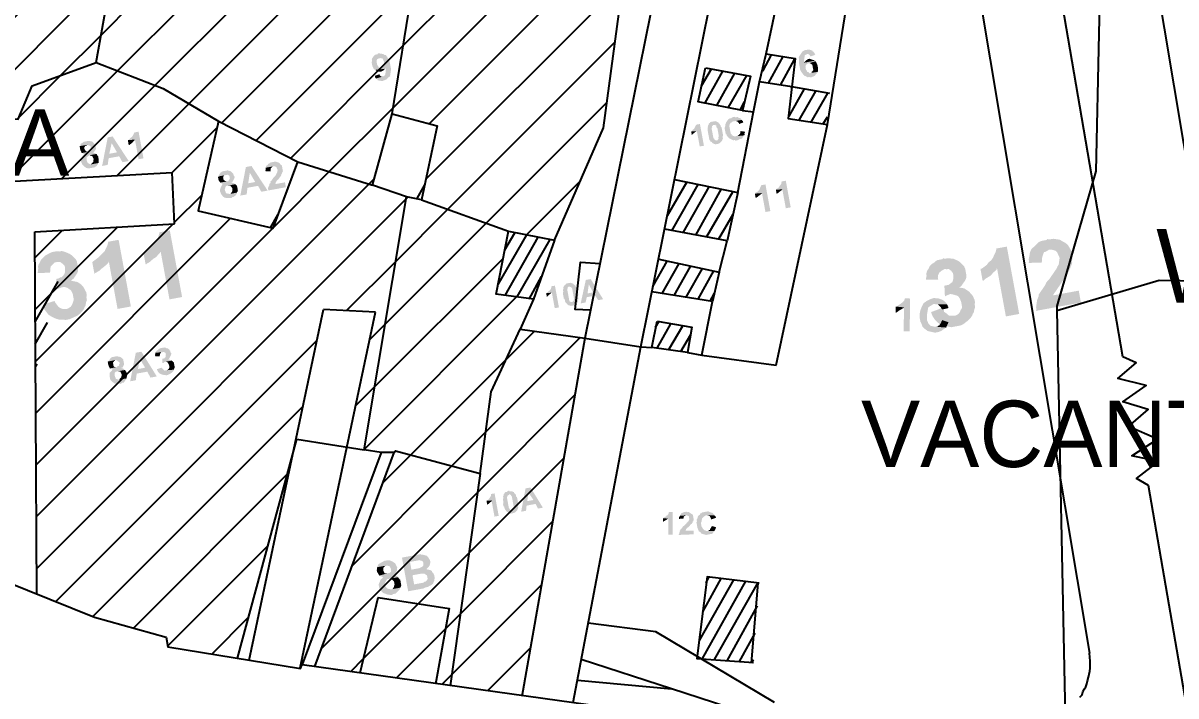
# Model space of a CAD drawing. Header units: metres. Extents: x 297 to 3998, y 336 to 1712.
# Drawn here: x 3277.2 to 3433.7, y 1150 to 1241.3 of the extents above; entities that cross this region are included whole.
import ezdxf

# ---------------------------------------------------------------- set-up
doc = ezdxf.new("R2010")
doc.units = ezdxf.units.M
doc.header["$MEASUREMENT"] = 0
doc.styles.get("Standard").update_dxf_attribs({"font": 'CENSCBK.TTF'})
pattern_1 = [(45, (-2513.5867, 677.9554), (-3.535534, 3.535534), [])]

msp = doc.modelspace()

# ---------------------------------------------------------------- hatches: boundary and pattern name
h = msp.add_hatch()
h.set_pattern_fill('ANSI31', color=2, scale=40, style=0)
h.set_pattern_definition(pattern_1)
h.paths.add_polyline_path([(3355.991, 1227.081), (3359.135, 1250.563), (3352.957, 1251.428), (3337.758, 1246.483), (3330.056, 1246.026), (3327.291, 1228.978), (3333.4, 1227.347), (3331.31, 1217.315), (3343.114, 1213.092), (3349.343, 1211.877)])
h.paths.add_polyline_path([(3347.793, 1244.864), (3348.236, 1247.8), (3354.75, 1246.638), (3354.324, 1243.607)], flags=16)
h = msp.add_hatch()
h.set_pattern_fill('ANSI31', color=2, scale=40, style=0)
h.set_pattern_definition(pattern_1)
h.paths.add_polyline_path([(3314.509, 1222.488), (3324.638, 1219.335), (3327.291, 1228.978), (3330.056, 1246.026), (3288.593, 1243.997), (3287.123, 1235.949), (3296.241, 1232.412), (3303.75, 1227.987)])
h = msp.add_hatch()
h.set_pattern_fill('ANSI31', color=2, scale=40, style=0)
h.set_pattern_definition(pattern_1)
h.paths.add_polyline_path([(3276.525, 1228.287), (3278.454, 1232.777), (3287.123, 1235.949), (3288.593, 1243.997), (3263.599, 1242.344), (3259.369, 1236.533), (3254.121, 1237.152), (3253.422, 1228.656)])
at = {"linetype": 'Continuous'}
for points in [[(3325.479, 1237.209), (3325.384, 1237.191), (3325.306, 1237.078), (3325.021, 1237.026), (3324.848, 1236.895), (3324.693, 1236.67), (3324.537, 1236.444), (3324.555, 1236.349), (3324.572, 1236.254), (3324.53, 1235.951), (3324.582, 1235.665), (3324.617, 1235.475), (3324.765, 1235.207), (3324.783, 1235.111), (3324.896, 1235.034), (3325.848, 1235.209), (3325.735, 1235.287), (3325.64, 1235.269), (3325.544, 1235.252), (3325.432, 1235.33), (3325.414, 1235.425), (3325.397, 1235.52), (3325.284, 1235.598), (3325.249, 1235.788), (3325.231, 1235.883), (3325.214, 1235.978), (3325.196, 1236.074), (3325.239, 1236.377), (3325.507, 1236.525), (3326.537, 1236.813), (3326.519, 1236.908), (3326.406, 1236.986), (3326.311, 1236.968), (3326.198, 1237.046), (3326.086, 1237.123), (3325.99, 1237.106), (3325.878, 1237.184), (3325.782, 1237.166), (3325.687, 1237.148), (3325.574, 1237.226)], [(3326.537, 1236.813), (3325.507, 1236.525), (3325.602, 1236.542), (3325.697, 1236.56), (3326, 1236.517), (3326.166, 1236.154), (3326.201, 1235.963), (3326.176, 1235.565), (3325.925, 1235.322), (3325.848, 1235.209), (3324.896, 1235.034), (3325.008, 1234.956), (3326.454, 1235.124), (3326.429, 1234.726), (3326.386, 1234.423), (3326.326, 1234.215), (3326.058, 1234.067), (3325.124, 1233.796), (3325.141, 1233.701), (3325.236, 1233.718), (3325.367, 1233.546), (3325.575, 1233.485), (3325.973, 1233.46), (3326.068, 1233.478), (3326.527, 1233.661), (3326.855, 1234.017), (3326.95, 1234.034), (3327.045, 1234.052), (3327.028, 1234.147), (3327.07, 1234.45), (3327.113, 1234.753), (3327.156, 1235.056), (3327.085, 1235.437), (3327.015, 1235.818), (3326.963, 1236.104), (3326.815, 1236.372), (3326.667, 1236.64), (3326.649, 1236.735)], [(3382.629, 1236.911), (3382.551, 1236.798), (3382.491, 1236.59), (3382.544, 1236.305), (3382.519, 1235.906), (3382.572, 1235.621), (3382.642, 1235.24), (3382.694, 1234.954), (3382.842, 1234.686), (3382.972, 1234.513), (3383.103, 1234.34), (3383.12, 1234.245), (3383.216, 1234.263), (3383.233, 1234.167), (3383.441, 1234.107), (3383.554, 1234.03), (3383.667, 1233.952), (3383.762, 1233.969), (3383.857, 1233.987), (3383.952, 1234.005), (3384.065, 1233.927), (3384.16, 1233.944), (3384.619, 1234.127), (3384.947, 1234.483), (3385.024, 1234.596), (3385.102, 1234.709), (3384.15, 1234.533), (3383.96, 1234.498), (3383.847, 1234.576), (3383.829, 1234.671), (3383.734, 1234.653), (3383.621, 1234.731), (3383.604, 1234.826), (3383.474, 1234.999), (3383.438, 1235.19), (3383.403, 1235.38), (3383.463, 1235.588), (3383.541, 1235.701), (3383.714, 1235.831), (3383.809, 1235.849), (3384.744, 1236.119), (3384.726, 1236.214), (3384.631, 1236.197), (3383.203, 1235.934), (3383.185, 1236.029), (3383.228, 1236.332), (3383.271, 1236.635), (3383.313, 1236.938), (3383.581, 1237.086)], [(3383.571, 1237.675), (3383.286, 1237.622), (3383.017, 1237.475), (3382.862, 1237.249), (3382.707, 1237.024), (3382.629, 1236.911), (3383.581, 1237.086), (3383.772, 1237.121), (3383.884, 1237.044), (3383.997, 1236.966), (3384.015, 1236.871), (3384.127, 1236.793), (3384.776, 1237.011), (3384.664, 1237.089), (3384.646, 1237.184), (3384.628, 1237.279), (3384.516, 1237.357), (3384.498, 1237.452), (3384.403, 1237.435), (3384.385, 1237.53), (3384.273, 1237.607), (3384.065, 1237.668), (3383.857, 1237.728), (3383.762, 1237.71), (3383.666, 1237.693)], [(3383.799, 1236.437), (3383.531, 1236.29), (3383.281, 1236.047), (3383.203, 1235.934), (3384.631, 1236.197), (3384.613, 1236.292), (3384.31, 1236.335), (3383.99, 1236.472), (3383.894, 1236.455)], [(3325.008, 1234.956), (3325.121, 1234.879), (3325.347, 1234.723), (3325.745, 1234.698), (3326.108, 1234.864), (3326.359, 1235.107), (3326.454, 1235.124)], [(3384.744, 1236.119), (3383.809, 1235.849), (3383.904, 1235.866), (3384, 1235.884), (3384.338, 1235.651), (3384.391, 1235.365), (3384.426, 1235.175), (3384.461, 1234.984), (3384.478, 1234.889), (3384.383, 1234.871), (3384.401, 1234.776), (3384.305, 1234.759), (3384.228, 1234.646), (3384.245, 1234.551), (3384.15, 1234.533), (3385.102, 1234.709), (3385.085, 1234.804), (3385.127, 1235.107), (3385.075, 1235.393), (3385.022, 1235.678), (3384.874, 1235.946), (3384.857, 1236.042)], [(3325.607, 1234.377), (3324.958, 1234.159), (3324.976, 1234.064), (3324.993, 1233.969), (3325.011, 1233.874), (3325.124, 1233.796), (3326.058, 1234.067), (3325.963, 1234.049), (3325.868, 1234.032), (3325.755, 1234.109), (3325.642, 1234.187), (3325.625, 1234.282)], [(3373.635, 1228.56), (3373.444, 1228.525), (3373.367, 1228.412), (3373.272, 1228.394), (3373.081, 1228.359), (3372.908, 1228.229), (3372.831, 1228.116), (3372.753, 1228.003), (3372.675, 1227.891), (3372.598, 1227.778), (3372.615, 1227.683), (3372.52, 1227.665), (3372.538, 1227.57), (3372.555, 1227.475), (3372.435, 1227.059), (3372.452, 1226.964), (3372.558, 1226.392), (3372.593, 1226.202), (3372.688, 1226.219), (3372.705, 1226.124), (3372.723, 1226.029), (3372.836, 1225.951), (3372.853, 1225.856), (3372.966, 1225.779), (3373.079, 1225.701), (3373.096, 1225.606), (3373.192, 1225.623), (3373.304, 1225.546), (3373.625, 1225.408), (3373.72, 1225.425), (3373.815, 1225.443), (3373.928, 1225.365), (3374.214, 1225.418), (3374.482, 1225.566), (3374.768, 1225.618), (3375, 1225.957), (3375.078, 1226.069), (3374.013, 1225.972), (3373.823, 1225.936), (3373.615, 1225.997), (3373.502, 1226.074), (3373.407, 1226.057), (3373.389, 1226.152), (3373.372, 1226.247), (3373.259, 1226.325), (3373.242, 1226.42), (3373.224, 1226.515), (3373.119, 1227.086), (3373.101, 1227.182), (3373.066, 1227.372), (3373.144, 1227.485), (3373.126, 1227.58), (3373.204, 1227.693), (3373.282, 1227.805), (3373.377, 1227.823), (3373.455, 1227.936), (3373.55, 1227.953), (3374.787, 1228.181), (3374.675, 1228.259), (3374.657, 1228.354), (3374.562, 1228.337), (3374.544, 1228.432), (3374.449, 1228.414), (3374.336, 1228.492), (3374.241, 1228.475), (3374.224, 1228.57), (3374.128, 1228.552), (3374.033, 1228.535), (3373.938, 1228.517), (3373.843, 1228.5), (3373.825, 1228.595), (3373.73, 1228.577)], [(3369.082, 1227.622), (3368.606, 1227.535), (3368.451, 1227.309), (3368.313, 1226.988), (3368.14, 1226.858), (3367.985, 1226.633), (3367.89, 1226.615), (3368.669, 1226.66), (3369.055, 1224.566), (3369.626, 1224.671)], [(3370.891, 1227.956), (3370.796, 1227.938), (3370.701, 1227.921), (3370.606, 1227.903), (3370.511, 1227.886), (3370.433, 1227.773), (3370.26, 1227.642), (3370.278, 1227.547), (3370.2, 1227.435), (3370.14, 1227.227), (3370.157, 1227.131), (3370.115, 1226.828), (3370.167, 1226.543), (3370.22, 1226.257), (3370.273, 1225.971), (3370.308, 1225.781), (3370.325, 1225.686), (3370.343, 1225.591), (3370.36, 1225.495), (3370.491, 1225.322), (3370.508, 1225.227), (3370.603, 1225.245), (3370.621, 1225.15), (3370.716, 1225.167), (3370.734, 1225.072), (3370.846, 1224.994), (3371.167, 1224.856), (3371.453, 1224.909), (3371.643, 1224.944), (3371.816, 1225.074), (3372.067, 1225.317), (3372.049, 1225.413), (3372.144, 1225.43), (3372.127, 1225.525), (3371.27, 1225.368), (3371.157, 1225.445), (3371.044, 1225.523), (3371.027, 1225.618), (3370.914, 1225.696), (3370.897, 1225.791), (3370.756, 1226.553), (3370.686, 1226.933), (3370.668, 1227.029), (3370.651, 1227.124), (3370.746, 1227.141), (3370.711, 1227.332), (3370.806, 1227.349), (3370.789, 1227.445), (3370.884, 1227.462), (3370.979, 1227.48), (3371.741, 1227.62), (3371.723, 1227.715), (3371.628, 1227.698), (3371.61, 1227.793), (3371.498, 1227.871), (3371.177, 1228.008), (3371.082, 1227.991), (3370.987, 1227.973)], [(3371.741, 1227.62), (3370.979, 1227.48), (3371.17, 1227.515), (3371.187, 1227.42), (3371.282, 1227.437), (3371.3, 1227.342), (3371.317, 1227.247), (3371.335, 1227.151), (3371.448, 1227.074), (3371.658, 1225.931), (3371.563, 1225.914), (3371.598, 1225.723), (3371.616, 1225.628), (3371.538, 1225.515), (3371.46, 1225.403), (3371.365, 1225.385), (3372.127, 1225.525), (3372.204, 1225.638), (3372.187, 1225.733), (3372.169, 1225.829), (3372.152, 1225.924), (3372.229, 1226.037), (3372.194, 1226.227), (3372.177, 1226.322), (3372.072, 1226.893), (3372.054, 1226.989), (3372.019, 1227.179), (3371.906, 1227.257), (3371.889, 1227.352), (3371.871, 1227.447)], [(3374.787, 1228.181), (3373.74, 1227.988), (3373.835, 1228.006), (3373.931, 1228.024), (3374.139, 1227.963), (3374.251, 1227.886), (3374.269, 1227.791), (3374.364, 1227.808), (3374.382, 1227.713), (3374.399, 1227.618), (3374.953, 1227.818), (3374.935, 1227.913), (3374.918, 1228.009), (3374.805, 1228.086)], [(3285.841, 1225.278), (3285.746, 1225.26), (3285.46, 1225.208), (3285.287, 1225.078), (3285.019, 1224.93), (3284.976, 1224.627), (3284.881, 1224.609), (3285.928, 1224.802), (3286.041, 1224.724), (3286.136, 1224.742), (3286.249, 1224.664), (3286.362, 1224.587), (3286.379, 1224.491), (3286.415, 1224.301), (3286.432, 1224.206), (3286.354, 1224.093), (3286.372, 1223.998), (3286.277, 1223.98), (3286.182, 1223.963), (3286.104, 1223.85), (3285.152, 1223.674), (3285.247, 1223.692), (3285.36, 1223.614), (3285.473, 1223.537), (3285.568, 1223.554), (3285.395, 1223.424), (3285.162, 1223.086), (3285.059, 1222.575), (3285.242, 1222.116), (3285.598, 1221.788), (3285.711, 1221.71), (3285.823, 1221.633), (3286.222, 1221.608), (3286.603, 1221.678), (3286.698, 1221.695), (3286.793, 1221.713), (3286.888, 1221.73), (3286.983, 1221.748), (3287.061, 1221.861), (3287.156, 1221.878), (3287.234, 1221.991), (3287.312, 1222.104), (3287.389, 1222.216), (3287.372, 1222.312), (3287.467, 1222.329), (3286.42, 1222.136), (3286.212, 1222.196), (3285.986, 1222.352), (3285.821, 1222.715), (3285.846, 1223.113), (3286.019, 1223.244), (3286.192, 1223.374), (3287.144, 1223.549), (3287.031, 1223.627), (3286.918, 1223.705), (3286.823, 1223.687), (3286.71, 1223.765), (3286.805, 1223.782), (3286.883, 1223.895), (3287.116, 1224.233), (3287.063, 1224.519), (3287.028, 1224.709), (3287.011, 1224.805), (3286.898, 1224.882), (3286.637, 1225.228), (3286.126, 1225.331), (3286.031, 1225.313), (3285.936, 1225.296)], [(3289.363, 1225.927), (3288.697, 1225.804), (3287.935, 1221.923), (3288.697, 1222.064), (3288.825, 1222.973), (3290.253, 1223.236), (3288.91, 1223.579), (3289.236, 1225.018)], [(3289.363, 1225.927), (3289.236, 1225.018), (3289.957, 1223.772), (3288.91, 1223.579), (3290.253, 1223.236), (3290.696, 1222.432), (3291.553, 1222.59)], [(3292.886, 1226.576), (3292.315, 1226.471), (3292.177, 1226.15), (3292.022, 1225.925), (3291.771, 1225.682), (3291.521, 1225.439), (3291.425, 1225.421), (3292.395, 1225.501), (3292.886, 1222.836), (3293.553, 1222.958)], [(3291.425, 1225.421), (3291.548, 1224.755), (3291.643, 1224.772), (3291.989, 1225.033), (3292.317, 1225.389), (3292.395, 1225.501)], [(3367.89, 1226.615), (3367.978, 1226.139), (3368.574, 1226.643), (3368.669, 1226.66)], [(3374.575, 1226.666), (3374.592, 1226.57), (3374.61, 1226.475), (3374.514, 1226.458), (3374.532, 1226.362), (3374.549, 1226.267), (3374.454, 1226.25), (3374.377, 1226.137), (3374.204, 1226.007), (3374.013, 1225.972), (3375.078, 1226.069), (3375.156, 1226.182), (3375.138, 1226.277), (3375.121, 1226.372), (3375.198, 1226.485), (3375.181, 1226.58)], [(3284.881, 1224.609), (3284.899, 1224.514), (3284.969, 1224.133), (3285.134, 1223.77), (3285.152, 1223.674), (3286.104, 1223.85), (3286.009, 1223.832), (3285.801, 1223.893), (3285.688, 1223.97), (3285.67, 1224.065), (3285.558, 1224.143), (3285.505, 1224.429), (3285.583, 1224.541), (3285.66, 1224.654), (3285.756, 1224.672), (3285.851, 1224.689), (3285.928, 1224.802)], [(3287.144, 1223.549), (3286.192, 1223.374), (3286.608, 1223.254), (3286.773, 1222.89), (3286.748, 1222.492), (3286.497, 1222.249), (3286.42, 1222.136), (3287.467, 1222.329), (3287.449, 1222.424), (3287.492, 1222.728), (3287.457, 1222.918), (3287.404, 1223.204), (3287.274, 1223.376), (3287.256, 1223.472)], [(3311.071, 1222.446), (3310.881, 1222.411), (3310.785, 1222.393), (3310.708, 1222.28), (3310.613, 1222.263), (3310.517, 1222.245), (3310.44, 1222.132), (3310.362, 1222.02), (3310.267, 1222.002), (3310.189, 1221.889), (3310.207, 1221.794), (3310.129, 1221.681), (3311.271, 1221.892), (3311.479, 1221.832), (3311.592, 1221.754), (3311.758, 1221.391), (3311.715, 1221.088), (3311.5, 1220.654), (3311.171, 1220.298), (3311.094, 1220.186), (3311.016, 1220.073), (3310.938, 1219.96), (3310.861, 1219.847), (3310.765, 1219.83), (3310.801, 1219.639), (3310.723, 1219.527), (3310.628, 1219.509), (3310.663, 1219.319), (3310.568, 1219.301), (3310.585, 1219.206), (3310.507, 1219.093), (3310.447, 1218.885), (3310.465, 1218.79), (3310.482, 1218.695), (3310.5, 1218.6), (3312.88, 1219.038), (3312.757, 1219.705), (3311.424, 1219.459), (3311.502, 1219.572), (3311.485, 1219.667), (3311.718, 1220.005), (3311.89, 1220.136), (3311.968, 1220.248), (3312.046, 1220.361), (3312.201, 1220.587), (3312.279, 1220.699), (3312.261, 1220.795), (3312.339, 1220.907), (3312.477, 1221.228), (3312.406, 1221.609), (3312.336, 1221.99), (3312.111, 1222.145), (3312.093, 1222.24), (3311.981, 1222.318), (3311.868, 1222.396), (3311.66, 1222.456), (3311.452, 1222.516), (3311.261, 1222.481), (3311.166, 1222.463)], [(3303.75, 1220.506), (3303.672, 1220.393), (3303.743, 1220.012), (3303.89, 1219.744), (3304.003, 1219.667), (3304.86, 1219.825), (3304.652, 1219.885), (3304.539, 1219.962), (3304.427, 1220.04), (3304.409, 1220.135), (3304.356, 1220.421), (3304.434, 1220.534), (3304.512, 1220.646), (3304.607, 1220.664), (3304.702, 1220.681)], [(3304.597, 1221.253), (3304.311, 1221.2), (3304.043, 1221.052), (3303.888, 1220.827), (3303.733, 1220.601), (3303.75, 1220.506), (3304.797, 1220.699), (3304.893, 1220.717), (3304.988, 1220.734), (3305.213, 1220.579), (3305.231, 1220.484), (3305.266, 1220.293), (3305.283, 1220.198), (3305.206, 1220.085), (3305.05, 1219.86), (3304.955, 1219.842), (3304.86, 1219.825), (3304.003, 1219.667), (3304.116, 1219.589), (3304.229, 1219.511), (3304.419, 1219.546), (3304.324, 1219.529), (3304.246, 1219.416), (3304.031, 1218.983), (3303.911, 1218.567), (3304.093, 1218.108), (3304.354, 1217.763), (3304.58, 1217.607), (3304.978, 1217.582), (3305.376, 1217.557), (3305.472, 1217.575), (3305.644, 1217.705), (3305.74, 1217.723), (3305.835, 1217.74), (3305.912, 1217.853), (3306.008, 1217.87), (3306.085, 1217.983), (3306.163, 1218.096), (3306.241, 1218.209), (3306.223, 1218.304), (3305.271, 1218.128), (3304.968, 1218.171), (3304.76, 1218.231), (3304.577, 1218.69), (3304.697, 1219.106), (3304.775, 1219.218), (3304.965, 1219.253), (3306.013, 1219.446), (3305.9, 1219.524), (3305.787, 1219.602), (3305.579, 1219.662), (3305.466, 1219.739), (3305.562, 1219.757), (3305.657, 1219.775), (3305.872, 1220.208), (3305.932, 1220.416), (3305.785, 1220.684), (3305.767, 1220.779), (3305.749, 1220.874), (3305.394, 1221.203), (3304.978, 1221.323), (3304.883, 1221.305), (3304.787, 1221.288)], [(3308.215, 1221.919), (3307.453, 1221.779), (3306.692, 1217.898), (3307.549, 1218.056), (3307.676, 1218.965), (3309.104, 1219.228), (3307.761, 1219.572), (3307.992, 1220.992)], [(3308.215, 1221.919), (3307.992, 1220.992), (3308.713, 1219.747), (3307.761, 1219.572), (3309.104, 1219.228), (3309.548, 1218.424), (3310.405, 1218.582)], [(3310.129, 1221.681), (3310.147, 1221.586), (3310.104, 1221.283), (3310.121, 1221.188), (3310.805, 1221.215), (3310.788, 1221.311), (3310.831, 1221.614), (3311.081, 1221.857), (3311.176, 1221.874)], [(3306.013, 1219.446), (3304.965, 1219.253), (3305.061, 1219.271), (3305.364, 1219.228), (3305.624, 1218.883), (3305.599, 1218.484), (3305.366, 1218.146), (3305.271, 1218.128), (3306.223, 1218.304), (3306.301, 1218.417), (3306.361, 1218.625), (3306.308, 1218.91), (3306.256, 1219.196), (3306.125, 1219.369)], [(3377.977, 1219.417), (3377.406, 1219.312), (3377.268, 1218.991), (3377.131, 1218.671), (3376.88, 1218.428), (3376.612, 1218.28), (3376.534, 1218.167), (3377.504, 1218.247), (3377.978, 1215.677), (3378.644, 1215.8)], [(3380.738, 1219.926), (3380.167, 1219.821), (3380.125, 1219.518), (3379.892, 1219.179), (3379.736, 1218.954), (3379.468, 1218.806), (3379.39, 1218.693), (3380.265, 1218.756), (3380.739, 1216.185), (3381.405, 1216.308)], [(3376.534, 1218.167), (3376.639, 1217.596), (3376.735, 1217.613), (3377.08, 1217.874), (3377.426, 1218.135), (3377.504, 1218.247)], [(3379.39, 1218.693), (3379.496, 1218.122), (3379.841, 1218.383), (3380.187, 1218.643), (3380.265, 1218.756)], [(3297.126, 1213.182), (3295.698, 1212.919), (3295.715, 1212.824), (3295.595, 1212.408), (3295.475, 1211.992), (3295.242, 1211.654), (3294.991, 1211.411), (3294.758, 1211.072), (3294.413, 1210.812), (3294.162, 1210.569), (3293.816, 1210.308), (3293.548, 1210.16), (3295.886, 1210.296), (3297.079, 1203.822), (3298.793, 1204.138)], [(3290.176, 1211.902), (3288.748, 1211.638), (3288.765, 1211.543), (3288.645, 1211.127), (3288.43, 1210.694), (3288.292, 1210.373), (3288.041, 1210.13), (3287.713, 1209.774), (3287.463, 1209.531), (3287.117, 1209.271), (3286.771, 1209.01), (3286.598, 1208.88), (3288.841, 1208.998), (3290.034, 1202.524), (3291.842, 1202.857)], [(3416.259, 1212.001), (3416.086, 1211.87), (3415.705, 1211.8), (3415.42, 1211.748), (3415.056, 1211.582), (3414.806, 1211.339), (3414.555, 1211.096), (3414.305, 1210.853), (3414.054, 1210.61), (3413.916, 1210.289), (3413.856, 1210.081), (3416.427, 1210.555), (3416.92, 1210.548), (3417.336, 1210.427), (3417.579, 1210.177), (3417.745, 1209.813), (3417.91, 1209.45), (3417.867, 1209.147), (3417.825, 1208.844), (3417.782, 1208.541), (3417.627, 1208.315), (3417.489, 1207.994), (3417.334, 1207.769), (3417.179, 1207.543), (3416.946, 1207.205), (3416.79, 1206.98), (3416.635, 1206.754), (3416.48, 1206.529), (3416.229, 1206.286), (3416.074, 1206.06), (3415.936, 1205.739), (3415.781, 1205.514), (3415.625, 1205.288), (3415.392, 1204.95), (3415.237, 1204.725), (3415.082, 1204.499), (3415.039, 1204.196), (3414.901, 1203.875), (3414.841, 1203.667), (3414.799, 1203.364), (3414.756, 1203.061), (3414.713, 1202.758), (3414.749, 1202.567), (3414.706, 1202.264), (3420.799, 1203.387), (3420.501, 1205.006), (3417.074, 1204.374), (3417.056, 1204.469), (3417.211, 1204.695), (3417.522, 1205.146), (3417.833, 1205.597), (3418.143, 1206.048), (3418.454, 1206.499), (3418.86, 1206.967), (3419.058, 1207.496), (3419.351, 1208.042), (3419.411, 1208.25), (3419.549, 1208.571), (3419.609, 1208.779), (3419.574, 1208.969), (3419.616, 1209.272), (3419.659, 1209.576), (3419.606, 1209.861), (3419.554, 1210.147), (3419.501, 1210.432), (3419.371, 1210.605), (3419.075, 1211.141), (3418.719, 1211.47), (3418.173, 1211.763), (3417.948, 1211.918), (3417.644, 1211.961), (3417.341, 1212.003), (3417.038, 1212.046), (3416.848, 1212.011), (3416.562, 1211.958)], [(3281.512, 1210.305), (3281.417, 1210.288), (3281.131, 1210.235), (3280.768, 1210.07), (3280.5, 1209.922), (3280.232, 1209.774), (3279.981, 1209.531), (3279.731, 1209.288), (3279.575, 1209.062), (3279.438, 1208.742), (3279.282, 1208.516), (3281.775, 1208.877), (3281.966, 1208.912), (3282.269, 1208.87), (3282.607, 1208.637), (3282.85, 1208.386), (3282.92, 1208.005), (3282.913, 1207.512), (3282.775, 1207.191), (3282.447, 1206.835), (3282.256, 1206.8), (3281.988, 1206.652), (3281.703, 1206.6), (3281.758, 1205.232), (3281.853, 1205.249), (3282.043, 1205.284), (3282.502, 1205.467), (3284.865, 1206.001), (3284.639, 1206.156), (3284.431, 1206.216), (3283.92, 1206.319), (3283.712, 1206.379), (3284.058, 1206.64), (3284.291, 1206.978), (3284.524, 1207.316), (3284.662, 1207.637), (3284.687, 1208.035), (3284.634, 1208.321), (3284.581, 1208.607), (3284.511, 1208.987), (3284.363, 1209.255), (3284.12, 1209.506), (3283.877, 1209.757), (3283.539, 1209.99), (3283.218, 1210.127), (3282.898, 1210.265), (3282.482, 1210.385), (3282.101, 1210.315), (3281.798, 1210.358)], [(3293.548, 1210.16), (3293.847, 1208.542), (3294.019, 1208.672), (3294.288, 1208.82), (3294.46, 1208.95), (3294.884, 1209.324), (3295.325, 1209.602), (3295.48, 1209.827), (3295.731, 1210.07), (3295.886, 1210.296)], [(3410.737, 1210.983), (3409.309, 1210.72), (3409.326, 1210.625), (3409.206, 1210.209), (3408.991, 1209.775), (3408.853, 1209.455), (3408.62, 1209.116), (3408.274, 1208.856), (3408.041, 1208.518), (3407.695, 1208.257), (3407.35, 1207.996), (3407.159, 1207.961), (3409.402, 1208.079), (3410.612, 1201.51), (3412.421, 1201.843)], [(3413.856, 1210.081), (3413.814, 1209.778), (3413.711, 1209.267), (3413.764, 1208.981), (3413.703, 1208.773), (3415.47, 1208.804), (3415.512, 1209.107), (3415.537, 1209.505), (3415.658, 1209.921), (3415.795, 1210.242), (3415.986, 1210.277), (3416.254, 1210.425), (3416.427, 1210.555)], [(3279.282, 1208.516), (3279.24, 1208.213), (3279.275, 1208.023), (3279.232, 1207.719), (3279.19, 1207.416), (3280.861, 1207.429), (3280.903, 1207.732), (3280.928, 1208.13), (3280.989, 1208.338), (3281.239, 1208.581), (3281.49, 1208.824), (3281.775, 1208.877)], [(3286.598, 1208.88), (3286.896, 1207.261), (3286.974, 1207.374), (3287.242, 1207.522), (3287.51, 1207.67), (3287.934, 1208.043), (3288.279, 1208.304), (3288.53, 1208.547), (3288.781, 1208.79), (3288.841, 1208.998)], [(3402.073, 1209.387), (3401.995, 1209.274), (3401.614, 1209.204), (3401.329, 1209.151), (3401.061, 1209.003), (3400.81, 1208.76), (3400.542, 1208.612), (3400.292, 1208.369), (3400.154, 1208.049), (3399.921, 1207.71), (3399.861, 1207.502), (3402.336, 1207.959), (3402.544, 1207.898), (3402.83, 1207.951), (3403.168, 1207.718), (3403.429, 1207.372), (3403.499, 1206.992), (3403.474, 1206.593), (3403.353, 1206.177), (3403.008, 1205.917), (3402.835, 1205.786), (3402.549, 1205.734), (3402.264, 1205.681), (3402.336, 1204.218), (3402.604, 1204.366), (3403.063, 1204.549), (3405.443, 1204.987), (3405.218, 1205.143), (3404.992, 1205.298), (3404.481, 1205.401), (3404.291, 1205.366), (3404.619, 1205.721), (3404.852, 1206.06), (3405.085, 1206.398), (3405.222, 1206.719), (3405.265, 1207.022), (3405.195, 1207.403), (3405.142, 1207.688), (3405.09, 1207.974), (3404.924, 1208.337), (3404.681, 1208.588), (3404.438, 1208.838), (3404.1, 1209.071), (3403.779, 1209.209), (3403.459, 1209.347), (3403.06, 1209.372), (3402.662, 1209.397), (3402.376, 1209.344)], [(3354.256, 1206.581), (3353.59, 1206.458), (3352.896, 1203.278), (3353.562, 1203.401), (3353.725, 1204.12), (3354.868, 1204.331), (3353.828, 1204.631), (3353.998, 1205.844)], [(3354.256, 1206.581), (3353.998, 1205.844), (3354.589, 1204.772), (3353.828, 1204.631), (3354.868, 1204.331), (3355.276, 1203.717), (3355.942, 1203.84)], [(3399.861, 1207.502), (3399.801, 1207.295), (3399.853, 1207.009), (3399.793, 1206.801), (3399.751, 1206.498), (3401.422, 1206.51), (3401.369, 1206.796), (3401.412, 1207.099), (3401.549, 1207.42), (3401.8, 1207.663), (3402.068, 1207.811), (3402.336, 1207.959)], [(3407.159, 1207.961), (3407.457, 1206.343), (3407.553, 1206.36), (3407.803, 1206.603), (3408.071, 1206.751), (3408.512, 1207.029), (3408.84, 1207.385), (3409.091, 1207.628), (3409.341, 1207.871), (3409.402, 1208.079)], [(3284.865, 1206.001), (3282.502, 1205.467), (3282.788, 1205.52), (3282.996, 1205.46), (3283.203, 1205.399), (3283.429, 1205.244), (3283.654, 1205.089), (3283.785, 1204.916), (3283.95, 1204.553), (3284.038, 1204.077), (3284.091, 1203.791), (3284.03, 1203.583), (3283.97, 1203.375), (3283.832, 1203.054), (3283.677, 1202.829), (3283.504, 1202.699), (3283.236, 1202.551), (3283.046, 1202.516), (3285.556, 1202.781), (3285.712, 1203.007), (3285.737, 1203.405), (3285.874, 1203.726), (3285.804, 1204.107), (3285.847, 1204.41), (3285.777, 1204.791), (3285.629, 1205.059), (3285.463, 1205.422), (3285.22, 1205.673), (3285.09, 1205.846)], [(3349.401, 1205.686), (3348.925, 1205.598), (3348.882, 1205.295), (3348.727, 1205.07), (3348.554, 1204.939), (3348.303, 1204.696), (3348.208, 1204.679), (3348.987, 1204.724), (3349.373, 1202.629), (3349.944, 1202.735)], [(3351.21, 1206.019), (3351.114, 1206.002), (3351.019, 1205.984), (3350.924, 1205.967), (3350.846, 1205.854), (3350.769, 1205.741), (3350.673, 1205.724), (3350.596, 1205.611), (3350.613, 1205.516), (3350.518, 1205.498), (3350.536, 1205.403), (3350.553, 1205.308), (3350.571, 1205.212), (3350.475, 1205.195), (3350.528, 1204.909), (3350.486, 1204.606), (3350.556, 1204.225), (3350.608, 1203.94), (3350.721, 1203.862), (3350.739, 1203.767), (3350.756, 1203.672), (3350.791, 1203.481), (3351.034, 1203.231), (3351.165, 1203.058), (3351.373, 1202.998), (3351.58, 1202.938), (3351.866, 1202.99), (3352.057, 1203.025), (3352.229, 1203.156), (3352.385, 1203.381), (3352.48, 1203.399), (3352.54, 1203.607), (3351.683, 1203.449), (3351.475, 1203.509), (3351.362, 1203.586), (3351.345, 1203.682), (3351.31, 1203.872), (3351.187, 1204.539), (3351.099, 1205.015), (3351.082, 1205.11), (3351.064, 1205.205), (3351.142, 1205.318), (3351.124, 1205.413), (3351.202, 1205.526), (3351.297, 1205.543), (3352.154, 1205.701), (3352.041, 1205.779), (3351.929, 1205.856), (3351.911, 1205.952), (3351.495, 1206.072), (3351.4, 1206.054), (3351.305, 1206.037)], [(3352.154, 1205.701), (3351.297, 1205.543), (3351.392, 1205.561), (3351.505, 1205.483), (3351.6, 1205.501), (3351.618, 1205.405), (3351.731, 1205.328), (3351.748, 1205.233), (3351.766, 1205.137), (3351.976, 1203.995), (3352.011, 1203.804), (3351.916, 1203.787), (3351.934, 1203.692), (3351.951, 1203.597), (3351.856, 1203.579), (3351.778, 1203.466), (3351.683, 1203.449), (3352.54, 1203.607), (3352.523, 1203.702), (3352.505, 1203.797), (3352.6, 1203.815), (3352.583, 1203.91), (3352.565, 1204.005), (3352.548, 1204.1), (3352.512, 1204.291), (3352.59, 1204.403), (3352.485, 1204.975), (3352.372, 1205.052), (3352.337, 1205.243), (3352.319, 1205.338), (3352.302, 1205.433), (3352.284, 1205.528), (3352.172, 1205.606)], [(3405.443, 1204.987), (3403.063, 1204.549), (3403.366, 1204.506), (3403.574, 1204.446), (3403.782, 1204.386), (3403.99, 1204.326), (3404.215, 1204.17), (3404.363, 1203.902), (3404.529, 1203.539), (3404.616, 1203.063), (3404.669, 1202.777), (3404.609, 1202.569), (3404.454, 1202.344), (3404.393, 1202.136), (3404.238, 1201.91), (3404.065, 1201.78), (3403.797, 1201.632), (3403.607, 1201.597), (3406.117, 1201.863), (3406.273, 1202.088), (3406.315, 1202.392), (3406.435, 1202.808), (3406.383, 1203.093), (3406.408, 1203.492), (3406.355, 1203.777), (3406.19, 1204.14), (3406.042, 1204.409), (3405.799, 1204.659), (3405.669, 1204.832)], [(3281.467, 1203.603), (3279.884, 1203.114), (3279.919, 1202.924), (3280.102, 1202.465), (3280.362, 1202.12), (3280.623, 1201.774), (3280.961, 1201.541), (3281.395, 1201.325), (3281.715, 1201.188), (3282.131, 1201.067), (3282.625, 1201.06), (3283.023, 1201.035), (3283.499, 1201.123), (3283.863, 1201.288), (3284.226, 1201.453), (3284.589, 1201.619), (3284.935, 1201.879), (3285.263, 1202.235), (3285.496, 1202.573), (3285.556, 1202.781), (3283.046, 1202.516), (3282.552, 1202.523), (3282.232, 1202.661), (3282.006, 1202.816), (3281.745, 1203.162), (3281.615, 1203.335)], [(3348.208, 1204.679), (3348.296, 1204.203), (3348.391, 1204.22), (3348.892, 1204.706), (3348.987, 1204.724)], [(3397.619, 1203.939), (3396.907, 1203.951), (3396.8, 1203.647), (3396.49, 1203.347), (3396.078, 1203.049), (3395.77, 1202.85), (3395.668, 1202.852), (3396.785, 1202.732), (3396.732, 1199.478), (3397.546, 1199.464)], [(3401.078, 1203.985), (3400.773, 1203.99), (3400.466, 1203.893), (3400.261, 1203.794), (3399.851, 1203.598), (3399.439, 1203.299), (3399.229, 1202.896), (3399.018, 1202.39), (3398.908, 1201.884), (3398.899, 1201.375), (3398.993, 1200.865), (3398.991, 1200.763), (3399.091, 1200.66), (3399.286, 1200.148), (3399.586, 1199.838), (3399.988, 1199.526), (3400.495, 1199.416), (3401.002, 1199.306), (3401.512, 1199.4), (3401.922, 1199.596), (3402.334, 1199.895), (3402.437, 1199.995), (3402.539, 1199.993), (3400.914, 1200.121), (3400.407, 1200.231), (3400.107, 1200.542), (3399.91, 1200.952), (3399.916, 1201.359), (3399.925, 1201.867), (3400.038, 1202.577), (3400.04, 1202.679), (3400.143, 1202.779), (3400.451, 1202.977), (3400.76, 1203.176), (3400.963, 1203.173), (3402.591, 1203.146), (3402.592, 1203.248), (3402.292, 1203.558), (3401.99, 1203.766), (3401.687, 1203.873), (3401.383, 1203.98), (3401.18, 1203.983)], [(3395.668, 1202.852), (3395.655, 1202.038), (3395.757, 1202.037), (3396.168, 1202.335), (3396.682, 1202.632), (3396.785, 1202.732)], [(3402.028, 1202.685), (3400.462, 1202.101), (3400.48, 1202.006), (3400.663, 1201.547), (3400.941, 1201.106), (3401.184, 1200.856), (3401.54, 1200.527), (3401.973, 1200.312), (3402.294, 1200.174), (3402.692, 1200.149), (3403.203, 1200.046), (3403.584, 1200.117), (3404.06, 1200.204), (3404.441, 1200.274), (3404.804, 1200.44), (3405.15, 1200.7), (3405.496, 1200.961), (3405.824, 1201.317), (3406.057, 1201.655), (3406.117, 1201.863), (3403.607, 1201.597), (3403.113, 1201.605), (3402.81, 1201.647), (3402.567, 1201.898), (3402.229, 1202.131), (3402.176, 1202.416)], [(3402.591, 1203.146), (3400.963, 1203.173), (3401.065, 1203.171), (3401.37, 1203.166), (3401.57, 1202.959), (3401.77, 1202.752), (3401.869, 1202.547), (3401.969, 1202.444), (3402.786, 1202.634), (3402.787, 1202.736), (3402.789, 1202.838), (3402.689, 1202.941), (3402.691, 1203.043)], [(3401.945, 1201.02), (3401.944, 1200.918), (3401.84, 1200.818), (3401.839, 1200.717), (3401.734, 1200.515), (3401.63, 1200.415), (3401.629, 1200.313), (3401.527, 1200.315), (3401.424, 1200.215), (3401.32, 1200.115), (3401.219, 1200.116), (3401.015, 1200.12), (3400.914, 1200.121), (3402.539, 1199.993), (3402.541, 1200.095), (3402.646, 1200.297), (3402.647, 1200.398), (3402.751, 1200.498), (3402.752, 1200.6), (3402.856, 1200.7)], [(3296.029, 1197.23), (3295.934, 1197.212), (3295.839, 1197.195), (3295.571, 1197.047), (3295.493, 1196.934), (3295.398, 1196.917), (3295.32, 1196.804), (3295.243, 1196.691), (3295.165, 1196.578), (3296.135, 1196.659), (3296.325, 1196.694), (3296.551, 1196.538), (3296.586, 1196.348), (3296.543, 1196.045), (3296.561, 1195.95), (3296.465, 1195.932), (3296.388, 1195.819), (3296.102, 1195.767), (3296.112, 1195.178), (3296.207, 1195.195), (3296.303, 1195.213), (3296.38, 1195.326), (3296.475, 1195.343), (3297.428, 1195.519), (3297.315, 1195.596), (3297.22, 1195.579), (3297.107, 1195.656), (3297.012, 1195.639), (3296.899, 1195.717), (3296.994, 1195.734), (3297.072, 1195.847), (3297.287, 1196.28), (3297.347, 1196.488), (3297.217, 1196.661), (3297.2, 1196.756), (3297.182, 1196.852), (3297.069, 1196.929), (3297.052, 1197.024), (3296.939, 1197.102), (3296.826, 1197.18), (3296.731, 1197.162), (3296.618, 1197.24), (3296.41, 1197.3), (3296.315, 1197.282), (3296.22, 1197.265)], [(3289.651, 1196.054), (3289.555, 1196.037), (3289.27, 1195.984), (3289.097, 1195.854), (3288.942, 1195.628), (3288.786, 1195.403), (3288.691, 1195.385), (3289.833, 1195.596), (3289.946, 1195.518), (3290.059, 1195.441), (3290.172, 1195.363), (3290.284, 1195.285), (3290.32, 1195.095), (3290.242, 1194.982), (3290.259, 1194.887), (3290.182, 1194.774), (3290.087, 1194.757), (3289.991, 1194.739), (3289.914, 1194.626), (3288.962, 1194.451), (3289.074, 1194.373), (3289.17, 1194.391), (3289.282, 1194.313), (3289.378, 1194.331), (3289.3, 1194.218), (3288.972, 1193.862), (3288.964, 1193.368), (3289.052, 1192.892), (3289.408, 1192.564), (3289.52, 1192.487), (3289.633, 1192.409), (3290.032, 1192.384), (3290.43, 1192.359), (3290.525, 1192.376), (3290.603, 1192.489), (3290.698, 1192.507), (3290.793, 1192.524), (3290.888, 1192.542), (3290.966, 1192.655), (3291.044, 1192.767), (3291.121, 1192.88), (3291.199, 1192.993), (3291.294, 1193.01), (3291.277, 1193.106), (3290.229, 1192.913), (3290.022, 1192.973), (3289.814, 1193.033), (3289.631, 1193.491), (3289.656, 1193.89), (3289.829, 1194.02), (3290.019, 1194.055), (3290.971, 1194.23), (3290.953, 1194.326), (3290.841, 1194.403), (3290.728, 1194.481), (3290.633, 1194.463), (3290.52, 1194.541), (3290.615, 1194.559), (3290.71, 1194.576), (3290.926, 1195.01), (3290.873, 1195.295), (3290.838, 1195.486), (3290.821, 1195.581), (3290.803, 1195.676), (3290.447, 1196.004), (3289.936, 1196.107), (3289.841, 1196.089), (3289.746, 1196.072)], [(3288.691, 1195.385), (3288.726, 1195.195), (3288.779, 1194.909), (3288.944, 1194.546), (3288.962, 1194.451), (3289.914, 1194.626), (3289.818, 1194.609), (3289.611, 1194.669), (3289.498, 1194.747), (3289.48, 1194.842), (3289.463, 1194.937), (3289.41, 1195.223), (3289.488, 1195.335), (3289.565, 1195.448), (3289.661, 1195.466), (3289.738, 1195.578)], [(3293.268, 1196.721), (3292.507, 1196.581), (3291.745, 1192.7), (3292.507, 1192.84), (3292.635, 1193.75), (3294.063, 1194.013), (3292.815, 1194.373), (3293.045, 1195.794)], [(3293.268, 1196.721), (3293.045, 1195.794), (3293.767, 1194.549), (3292.815, 1194.373), (3294.063, 1194.013), (3294.506, 1193.208), (3295.363, 1193.366)], [(3295.165, 1196.578), (3295.122, 1196.275), (3295.14, 1196.18), (3295.158, 1196.085), (3295.746, 1196.095), (3295.729, 1196.19), (3295.806, 1196.303), (3295.789, 1196.398), (3295.867, 1196.511), (3295.944, 1196.623), (3296.039, 1196.641), (3296.135, 1196.659)], [(3290.971, 1194.23), (3290.019, 1194.055), (3290.417, 1194.03), (3290.583, 1193.667), (3290.558, 1193.268), (3290.307, 1193.025), (3290.229, 1192.913), (3291.277, 1193.106), (3291.259, 1193.201), (3291.319, 1193.409), (3291.362, 1193.712), (3291.214, 1193.98), (3291.084, 1194.153), (3291.066, 1194.248)], [(3296.027, 1194.571), (3295.378, 1194.353), (3295.396, 1194.258), (3295.544, 1193.99), (3295.787, 1193.74), (3296.107, 1193.602), (3296.41, 1193.559), (3296.714, 1193.517), (3297.077, 1193.682), (3297.345, 1193.83), (3297.596, 1194.073), (3297.673, 1194.186), (3297.656, 1194.281), (3296.686, 1194.201), (3296.4, 1194.148), (3296.157, 1194.399), (3296.045, 1194.476)], [(3297.428, 1195.519), (3296.475, 1195.343), (3296.571, 1195.361), (3296.779, 1195.301), (3296.909, 1195.128), (3297.074, 1194.764), (3297.032, 1194.461), (3296.781, 1194.218), (3296.686, 1194.201), (3297.656, 1194.281), (3297.733, 1194.394), (3297.716, 1194.489), (3297.811, 1194.506), (3297.793, 1194.602), (3297.776, 1194.697), (3297.688, 1195.173), (3297.671, 1195.268), (3297.558, 1195.346), (3297.54, 1195.441), (3297.445, 1195.423)], [(3341.207, 1177.499), (3340.731, 1177.411), (3340.748, 1177.316), (3340.688, 1177.108), (3340.533, 1176.883), (3340.377, 1176.657), (3340.109, 1176.509), (3340.793, 1176.537), (3341.197, 1174.347), (3341.768, 1174.452)], [(3343.111, 1177.85), (3343.016, 1177.832), (3342.938, 1177.72), (3342.843, 1177.702), (3342.747, 1177.684), (3342.652, 1177.667), (3342.575, 1177.554), (3342.497, 1177.441), (3342.419, 1177.329), (3342.437, 1177.233), (3342.359, 1177.121), (3342.377, 1177.025), (3342.394, 1176.93), (3342.352, 1176.627), (3342.404, 1176.341), (3342.362, 1176.038), (3342.414, 1175.753), (3342.527, 1175.675), (3342.562, 1175.485), (3342.58, 1175.389), (3342.71, 1175.217), (3342.84, 1175.044), (3343.066, 1174.888), (3343.291, 1174.733), (3343.387, 1174.751), (3343.672, 1174.803), (3343.863, 1174.838), (3344.035, 1174.969), (3344.286, 1175.212), (3344.268, 1175.307), (3344.364, 1175.324), (3343.507, 1175.166), (3343.394, 1175.244), (3343.281, 1175.322), (3343.264, 1175.417), (3343.151, 1175.495), (3343.133, 1175.59), (3343.116, 1175.685), (3342.993, 1176.352), (3342.905, 1176.828), (3342.87, 1177.018), (3342.965, 1177.036), (3342.948, 1177.131), (3343.026, 1177.243), (3343.121, 1177.261), (3343.198, 1177.374), (3343.96, 1177.514), (3343.865, 1177.497), (3343.847, 1177.592), (3343.83, 1177.687), (3343.735, 1177.669), (3343.717, 1177.765), (3343.622, 1177.747), (3343.319, 1177.79), (3343.224, 1177.772), (3343.206, 1177.867)], [(3343.96, 1177.514), (3343.198, 1177.374), (3343.406, 1177.314), (3343.424, 1177.218), (3343.537, 1177.141), (3343.554, 1177.046), (3343.572, 1176.95), (3343.8, 1175.713), (3343.817, 1175.617), (3343.835, 1175.522), (3343.74, 1175.505), (3343.757, 1175.41), (3343.775, 1175.314), (3343.68, 1175.297), (3343.602, 1175.184), (3344.364, 1175.324), (3344.346, 1175.42), (3344.424, 1175.532), (3344.389, 1175.723), (3344.371, 1175.818), (3344.466, 1175.835), (3344.431, 1176.026), (3344.414, 1176.121), (3344.308, 1176.692), (3344.273, 1176.883), (3344.256, 1176.978), (3344.143, 1177.056), (3344.126, 1177.151), (3344.108, 1177.246), (3344.09, 1177.341), (3343.978, 1177.419)], [(3346.08, 1178.298), (3345.413, 1178.176), (3344.815, 1175.014), (3345.481, 1175.137), (3345.549, 1175.838), (3346.786, 1176.066), (3345.634, 1176.444), (3345.822, 1177.562)], [(3346.08, 1178.298), (3345.822, 1177.562), (3346.491, 1176.602), (3345.634, 1176.444), (3346.786, 1176.066), (3347.1, 1175.435), (3347.766, 1175.558)], [(3340.109, 1176.509), (3340.215, 1175.938), (3340.811, 1176.442), (3340.793, 1176.537)], [(3364.074, 1174.133), (3364.067, 1173.639), (3364.776, 1174.065)], [(3365.397, 1174.967), (3364.904, 1174.975), (3364.826, 1174.862), (3364.843, 1174.767), (3364.766, 1174.654), (3364.688, 1174.541), (3364.593, 1174.524), (3364.515, 1174.411), (3364.342, 1174.281), (3364.247, 1174.263), (3364.152, 1174.246), (3364.169, 1174.15), (3364.074, 1174.133), (3364.776, 1174.065), (3364.781, 1171.9), (3365.37, 1171.91)], [(3367.259, 1175.015), (3367.163, 1174.997), (3366.878, 1174.945), (3366.515, 1174.779), (3366.532, 1174.684), (3366.359, 1174.554), (3366.377, 1174.459), (3367.251, 1174.521), (3367.346, 1174.539), (3367.364, 1174.444), (3367.459, 1174.461), (3367.572, 1174.383), (3367.589, 1174.288), (3367.642, 1174.003), (3367.504, 1173.682), (3367.409, 1173.664), (3367.427, 1173.569), (3367.331, 1173.552), (3367.254, 1173.439), (3366.926, 1173.083), (3366.83, 1173.066), (3366.753, 1172.953), (3366.675, 1172.84), (3366.597, 1172.727), (3366.502, 1172.71), (3366.52, 1172.615), (3366.424, 1172.597), (3366.442, 1172.502), (3366.347, 1172.484), (3366.364, 1172.389), (3366.244, 1171.973), (3366.166, 1171.86), (3368.218, 1171.943), (3368.226, 1172.437), (3367.144, 1172.434), (3367.204, 1172.642), (3367.454, 1172.885), (3367.627, 1173.016), (3367.705, 1173.128), (3367.782, 1173.241), (3367.955, 1173.371), (3368.111, 1173.597), (3368.093, 1173.692), (3368.188, 1173.71), (3368.171, 1173.805), (3368.248, 1173.918), (3368.196, 1174.203), (3368.143, 1174.489), (3368.126, 1174.584), (3368.013, 1174.662), (3367.9, 1174.739), (3367.787, 1174.817), (3367.675, 1174.895), (3367.562, 1174.972), (3367.467, 1174.955), (3367.371, 1174.937)], [(3366.377, 1174.459), (3366.299, 1174.346), (3366.221, 1174.233), (3366.239, 1174.138), (3366.257, 1174.043), (3366.845, 1174.053), (3366.888, 1174.356), (3367.156, 1174.504), (3367.251, 1174.521)], [(3370.012, 1175.03), (3369.917, 1175.012), (3369.822, 1174.995), (3369.631, 1174.96), (3369.536, 1174.942), (3369.441, 1174.925), (3369.346, 1174.907), (3369.268, 1174.794), (3369.173, 1174.777), (3369.078, 1174.759), (3369.095, 1174.664), (3369.018, 1174.551), (3368.922, 1174.534), (3368.845, 1174.421), (3368.767, 1174.308), (3368.785, 1174.213), (3368.707, 1174.1), (3368.724, 1174.005), (3368.629, 1173.988), (3368.647, 1173.892), (3368.664, 1173.797), (3368.682, 1173.702), (3368.604, 1173.589), (3368.622, 1173.494), (3368.639, 1173.399), (3368.657, 1173.304), (3368.745, 1172.828), (3368.927, 1172.369), (3369.04, 1172.292), (3369.153, 1172.214), (3369.283, 1172.041), (3369.491, 1171.981), (3369.699, 1171.921), (3369.907, 1171.861), (3370.002, 1171.878), (3370.098, 1171.896), (3370.193, 1171.913), (3370.383, 1171.948), (3370.478, 1171.966), (3370.574, 1171.983), (3370.764, 1172.018), (3370.842, 1172.131), (3370.919, 1172.244), (3370.997, 1172.357), (3371.092, 1172.374), (3370.01, 1172.372), (3369.689, 1172.51), (3369.446, 1172.76), (3369.298, 1173.028), (3369.246, 1173.314), (3369.211, 1173.504), (3369.288, 1173.617), (3369.331, 1173.92), (3369.391, 1174.128), (3369.641, 1174.371), (3369.909, 1174.519), (3370.005, 1174.536), (3371.087, 1174.539), (3370.844, 1174.79), (3370.731, 1174.867), (3370.523, 1174.927), (3370.203, 1175.065), (3370.107, 1175.048)], [(3371.087, 1174.539), (3370.005, 1174.536), (3370.421, 1174.416), (3370.586, 1174.053), (3370.604, 1173.958), (3371.252, 1174.176), (3371.235, 1174.271), (3371.217, 1174.366), (3371.105, 1174.444)], [(3370.666, 1173.083), (3370.684, 1172.988), (3370.451, 1172.65), (3370.468, 1172.555), (3370.373, 1172.537), (3370.278, 1172.52), (3370.295, 1172.424), (3370.01, 1172.372), (3371.092, 1172.374), (3371.075, 1172.469), (3371.152, 1172.582), (3371.23, 1172.695), (3371.212, 1172.79), (3371.29, 1172.903)], [(3330.446, 1169.118), (3328.637, 1168.784), (3329.479, 1164.214), (3331.002, 1164.495), (3331.288, 1164.548), (3331.574, 1164.6), (3331.842, 1164.748), (3332.127, 1164.801), (3332.396, 1164.949), (3332.664, 1165.096), (3332.836, 1165.227), (3332.974, 1165.547), (3333.052, 1165.66), (3330.291, 1165.151), (3330.063, 1166.389), (3330.825, 1166.529), (3332.729, 1166.88), (3332.711, 1166.976), (3332.39, 1167.113), (3332.087, 1167.156), (3331.974, 1167.234), (3332.225, 1167.477), (3332.303, 1167.589), (3329.922, 1167.151), (3329.73, 1168.198), (3330.206, 1168.286), (3332.3, 1168.672), (3332.17, 1168.845), (3332.04, 1169.017), (3331.832, 1169.078), (3331.624, 1169.138), (3331.416, 1169.198), (3331.225, 1169.163), (3331.208, 1169.258), (3330.922, 1169.205), (3330.732, 1169.17), (3330.636, 1169.153)], [(3325.237, 1167.469), (3325.255, 1167.374), (3325.212, 1167.07), (3325.247, 1166.88), (3325.395, 1166.612), (3325.525, 1166.439), (3325.543, 1166.344), (3326.668, 1166.65), (3326.27, 1166.675), (3326.104, 1167.038), (3326.129, 1167.436), (3326.38, 1167.679), (3326.57, 1167.714)], [(3326.352, 1168.363), (3326.257, 1168.346), (3325.989, 1168.198), (3325.721, 1168.05), (3325.453, 1167.902), (3325.315, 1167.581), (3325.237, 1167.469), (3326.57, 1167.714), (3326.778, 1167.654), (3326.986, 1167.594), (3327.151, 1167.231), (3327.126, 1166.832), (3326.954, 1166.702), (3326.668, 1166.65), (3325.543, 1166.344), (3326.072, 1166.146), (3325.994, 1166.033), (3325.743, 1165.79), (3325.606, 1165.469), (3325.468, 1165.149), (3325.52, 1164.863), (3325.556, 1164.673), (3325.703, 1164.405), (3325.834, 1164.232), (3326.077, 1163.981), (3326.285, 1163.921), (3326.605, 1163.783), (3326.909, 1163.741), (3327.212, 1163.698), (3327.48, 1163.846), (3327.765, 1163.899), (3328.016, 1164.142), (3328.267, 1164.385), (3328.344, 1164.497), (3328.404, 1164.705), (3327.167, 1164.477), (3326.863, 1164.52), (3326.655, 1164.58), (3326.412, 1164.831), (3326.36, 1165.116), (3326.325, 1165.307), (3326.463, 1165.627), (3326.618, 1165.853), (3326.903, 1165.905), (3328.141, 1166.133), (3328.028, 1166.211), (3327.803, 1166.366), (3327.612, 1166.331), (3327.5, 1166.409), (3327.595, 1166.427), (3327.828, 1166.765), (3327.966, 1167.086), (3327.991, 1167.484), (3327.843, 1167.752), (3327.695, 1168.02), (3327.357, 1168.253), (3327.036, 1168.391), (3326.638, 1168.416), (3326.543, 1168.398)], [(3332.3, 1168.672), (3330.206, 1168.286), (3330.872, 1168.409), (3330.967, 1168.426), (3331.062, 1168.444), (3331.175, 1168.366), (3331.27, 1168.384), (3331.383, 1168.306), (3331.496, 1168.228), (3331.513, 1168.133), (3331.549, 1167.943), (3331.506, 1167.639), (3331.333, 1167.509), (3330.97, 1167.344), (3330.684, 1167.291), (3329.922, 1167.151), (3332.303, 1167.589), (3332.38, 1167.702), (3332.44, 1167.91), (3332.501, 1168.118), (3332.483, 1168.213), (3332.43, 1168.499), (3332.318, 1168.577)], [(3328.141, 1166.133), (3326.903, 1165.905), (3326.999, 1165.923), (3327.319, 1165.785), (3327.562, 1165.535), (3327.633, 1165.154), (3327.512, 1164.738), (3327.357, 1164.512), (3327.262, 1164.495), (3327.167, 1164.477), (3328.404, 1164.705), (3328.482, 1164.818), (3328.542, 1165.026), (3328.507, 1165.216), (3328.419, 1165.693), (3328.402, 1165.788), (3328.289, 1165.865), (3328.159, 1166.038)], [(3332.729, 1166.88), (3330.825, 1166.529), (3331.301, 1166.617), (3331.699, 1166.592), (3332.037, 1166.359), (3332.072, 1166.169), (3332.125, 1165.883), (3332.047, 1165.77), (3331.97, 1165.658), (3331.892, 1165.545), (3331.701, 1165.51), (3331.529, 1165.379), (3330.291, 1165.151), (3333.052, 1165.66), (3333.034, 1165.755), (3333.077, 1166.059), (3333.042, 1166.249), (3333.007, 1166.439), (3332.859, 1166.707), (3332.746, 1166.785)]]:
    msp.add_hatch(color=0, dxfattribs=at).paths.add_polyline_path(points)
h = msp.add_hatch()
h.set_pattern_fill('ANSI31', color=2, scale=40, style=0)
h.set_pattern_definition(pattern_1)
h.paths.add_polyline_path([(3297.46, 1221.053), (3297.781, 1214.06), (3278.786, 1213.005), (3279.059, 1163.85), (3286.896, 1160.691), (3296.621, 1158.011), (3296.87, 1156.66), (3306.304, 1155.131), (3313.787, 1182.758), (3317.964, 1202.454), (3325.046, 1202.104), (3321.156, 1183.763), (3323.485, 1183.388), (3329.266, 1217.726), (3324.638, 1219.335), (3314.509, 1222.488), (3311.144, 1213.501), (3300.964, 1215.858), (3303.75, 1227.987), (3296.241, 1232.412), (3287.123, 1235.949), (3278.454, 1232.777), (3276.525, 1228.287), (3273.95, 1222.496), (3273.357, 1219.714)])
h = msp.add_hatch()
h.set_pattern_fill('ANSI31', color=2, scale=40, style=0)
h.set_pattern_definition(pattern_1)
h.paths.add_polyline_path([(3344.678, 1199.795), (3346.487, 1203.869), (3341.446, 1204.515), (3343.114, 1213.092), (3331.31, 1217.315), (3329.266, 1217.726), (3323.485, 1183.388), (3325.815, 1183.03), (3327.582, 1183.06), (3327.737, 1183.286), (3339.235, 1180.187), (3340.732, 1191.292)])
h = msp.add_hatch()
h.set_pattern_fill('ANSI31', color=2, scale=40, style=0)
h.set_pattern_definition(pattern_1)
h.paths.add_polyline_path([(3353.47, 1198.561), (3344.678, 1199.795), (3340.732, 1191.292), (3339.235, 1180.187), (3335.2, 1151.462), (3344.939, 1150.101)])
h = msp.add_hatch()
h.set_pattern_fill('ANSI31', color=2, scale=40, style=0)
h.set_pattern_definition(pattern_1)
h.paths.add_polyline_path([(3335.026, 1161.89), (3333.204, 1151.741), (3335.2, 1151.462), (3339.235, 1180.187), (3327.737, 1183.286), (3327.582, 1183.06), (3316.803, 1154.032), (3322.952, 1153.173), (3325.403, 1163.365)])
h = msp.add_hatch()
h.set_pattern_fill('ANSI31', color=2, scale=40, style=0)
h.set_pattern_definition(pattern_1)
h.paths.add_polyline_path([(3333.204, 1151.741), (3335.026, 1161.89), (3325.403, 1163.365), (3322.952, 1153.173)])

# ---------------------------------------------------------------- linework, layer by layer
at = {"color": 0}
for p, q in [((3386.418, 1227.568), (3389.5, 1246.725)), ((3379.447, 1194.881), (3386.418, 1227.568)), ((3376.061, 1154.488), (3376.971, 1165.332))]:
    msp.add_line(p, q, dxfattribs=at)
at = {"color": 2}
for p, q in [((3271.749, 1219.625), (3297.46, 1221.053)), ((3297.781, 1214.06), (3297.46, 1221.053)), ((3278.786, 1213.005), (3297.781, 1214.06)), ((3279.059, 1163.783), (3278.786, 1213.005)), ((3307.874, 1154.877), (3317.964, 1202.454)), ((3314.805, 1153.821), (3325.046, 1202.104)), ((3325.046, 1202.104), (3317.964, 1202.454))]:
    msp.add_line(p, q, dxfattribs=at)
at = {"color": 0, "linetype": 'Continuous'}
for points in [[(3439.811, 1295.825), (3431.949, 1262.891), (3423.638, 1258.551), (3422.825, 1221.229), (3417.541, 1202.902), (3417.531, 1202.292)], [(3429.962, 1178.589), (3428.35, 1179.531), (3431.337, 1181.822), (3427.688, 1182.594), (3431.184, 1184.876), (3427.244, 1186.568), (3429.926, 1188.864), (3426.485, 1189.938), (3429.674, 1192.124), (3425.825, 1193.102), (3428.3, 1195.198), (3426.483, 1196.042), (3409.579, 1294.691)], [(3453.05, 1115.953), (3423.015, 1295.184)], [(3401.755, 1276.609), (3421.961, 1155.83)], [(3349.343, 1211.877), (3355.991, 1227.081), (3359.14, 1250.597)], [(3378.057, 1237.151), (3380.326, 1247.807)], [(3314.509, 1222.488), (3324.638, 1219.335), (3327.291, 1228.978), (3330.056, 1246.026)], [(3287.123, 1235.949), (3288.593, 1243.997)], [(3378.057, 1237.151), (3382.015, 1236.502), (3381.539, 1232.674), (3377.182, 1233.348), (3378.057, 1237.151)], [(3377.603, 1234.804), (3378.776, 1236.988)], [(3378.395, 1233.177), (3380.387, 1236.793)], [(3380.024, 1232.887), (3381.938, 1236.39)], [(3253.422, 1228.656), (3276.525, 1228.287), (3278.454, 1232.777), (3287.123, 1235.949)], [(3287.123, 1235.949), (3296.241, 1232.412), (3303.75, 1227.987), (3314.509, 1222.488)], [(3369.844, 1235.244), (3375.96, 1234.107), (3374.845, 1229.472), (3368.824, 1230.626), (3369.844, 1235.244)], [(3369.313, 1232.784), (3370.658, 1235.099)], [(3369.751, 1230.403), (3372.191, 1234.791)], [(3371.38, 1230.113), (3373.82, 1234.5)], [(3372.913, 1229.805), (3375.449, 1234.21)], [(3374.845, 1229.472), (3376.361, 1229.259), (3377.182, 1233.348)], [(3386.728, 1231.76), (3381.539, 1232.674), (3381.056, 1228.352), (3386.418, 1227.568)], [(3381.194, 1228.673), (3383.263, 1232.401)], [(3381.479, 1232.466), (3381.635, 1232.692)], [(3382.572, 1228.139), (3384.797, 1232.093)], [(3384.2, 1227.849), (3386.425, 1231.802)], [(3374.542, 1229.514), (3375.128, 1230.607)], [(3327.291, 1228.978), (3333.4, 1227.347), (3331.31, 1217.315), (3329.266, 1217.726), (3324.638, 1219.335)], [(3374.239, 1218.335), (3376.361, 1229.259)], [(3385.812, 1227.653), (3386.388, 1228.581)], [(3303.75, 1227.987), (3300.964, 1215.858), (3311.144, 1213.501), (3314.509, 1222.488)], [(3330.687, 1217.496), (3331.721, 1219.36)], [(3365.645, 1220.098), (3374.239, 1218.335), (3372.791, 1211.768), (3364.328, 1213.358)], [(3364.678, 1215.195), (3367.291, 1219.713)], [(3365.255, 1213.136), (3368.825, 1219.404)], [(3365.663, 1220.003), (3365.663, 1220.003)], [(3366.866, 1212.94), (3370.358, 1219.096)], [(3325.815, 1183.03), (3323.485, 1183.388), (3329.266, 1217.726)], [(3368.512, 1212.554), (3371.987, 1218.806)], [(3370.028, 1212.342), (3373.538, 1218.402)], [(3331.31, 1217.315), (3343.114, 1213.092)], [(3310.823, 1213.639), (3311.798, 1215.295)], [(3371.656, 1212.051), (3373.605, 1215.363)], [(3286.06, 1213.409), (3286.059, 1213.407)], [(3343.114, 1213.092), (3349.343, 1211.877), (3346.487, 1203.869), (3341.446, 1204.515), (3343.114, 1213.092)], [(3342.6, 1210.536), (3343.946, 1212.851)], [(3341.694, 1205.841), (3345.574, 1212.561)], [(3342.658, 1204.345), (3347.108, 1212.253)], [(3344.269, 1204.15), (3348.736, 1211.962)], [(3371.702, 1207.531), (3372.791, 1211.768)], [(3354.249, 1202.346), (3352.162, 1202.454), (3352.848, 1208.881), (3355.541, 1208.688)], [(3363.506, 1209.27), (3371.702, 1207.531), (3370.767, 1203.52), (3362.547, 1204.86)], [(3362.71, 1205.579), (3364.641, 1208.986)], [(3363.967, 1204.629), (3366.27, 1208.696)], [(3365.596, 1204.339), (3367.821, 1208.293)], [(3345.898, 1203.859), (3347.597, 1206.929)], [(3367.207, 1204.143), (3369.449, 1208.002)], [(3368.836, 1203.853), (3370.983, 1207.694)], [(3278.854, 1200.755), (3281.963, 1206.254)], [(3417.531, 1202.292), (3431.434, 1206.439), (3445.673, 1206.207)], [(3346.487, 1203.869), (3344.678, 1199.795), (3353.47, 1198.561)], [(3369.347, 1196.269), (3370.767, 1203.52)], [(3370.464, 1203.562), (3371.05, 1204.655)], [(3417.531, 1202.292), (3418.667, 1147.237), (3424.593, 1136.357), (3418.409, 1118.96)], [(3278.871, 1197.729), (3280.53, 1200.674)], [(3362.565, 1197.283), (3363.284, 1200.861)], [(3363.284, 1200.861), (3367.961, 1200.05), (3367.415, 1196.602), (3362.565, 1197.283)], [(3363.043, 1200.029), (3363.492, 1200.801)], [(3363.266, 1197.216), (3365.12, 1200.51)], [(3327.582, 1183.06), (3327.737, 1183.286), (3339.235, 1180.187), (3340.732, 1191.292), (3344.678, 1199.795)], [(3364.877, 1197.02), (3366.749, 1200.22)], [(3366.506, 1196.73), (3367.851, 1199.045)], [(3353.47, 1198.561), (3361.067, 1197.401), (3362.565, 1197.283)], [(3367.415, 1196.602), (3369.347, 1196.269)], [(3369.347, 1196.269), (3379.447, 1194.881)], [(3278.887, 1194.721), (3279.098, 1195.094)], [(3306.304, 1155.131), (3314.355, 1184.856), (3323.485, 1183.388)], [(3316.792, 1154.001), (3327.582, 1183.06)], [(3327.582, 1183.06), (3325.815, 1183.03)], [(3325.815, 1183.03), (3315.068, 1154.274)], [(3339.235, 1180.187), (3335.19, 1151.387)], [(3450.317, 1060.758), (3429.962, 1178.589)], [(3377.118, 1165.314), (3370.068, 1166.181), (3368.665, 1155.094), (3376.347, 1154.541)], [(3369.464, 1161.443), (3371.982, 1165.943)], [(3369.922, 1165.366), (3370.276, 1166.121)], [(3369.006, 1157.519), (3373.688, 1165.765)], [(3369.367, 1155.026), (3375.299, 1165.57)], [(3371.055, 1154.944), (3377.005, 1165.392)], [(3322.95, 1153.167), (3325.403, 1163.365), (3335.026, 1161.89), (3333.18, 1151.607)], [(3372.762, 1154.766), (3376.9, 1162.222)], [(3379.226, 1149.102), (3363.106, 1158.724), (3353.918, 1159.886)], [(3374.45, 1154.683), (3376.597, 1158.524)], [(3376.753, 1147.209), (3365.217, 1150.958), (3352.975, 1154.938)], [(3376.061, 1154.488), (3376.372, 1154.939)], [(3420.642, 1149.85), (3420.952, 1150.15), (3421.061, 1150.555), (3421.271, 1150.959), (3421.479, 1151.26), (3421.588, 1151.665), (3421.696, 1152.071), (3421.806, 1152.577), (3421.914, 1152.983), (3422.023, 1153.388), (3422.029, 1153.795), (3422.038, 1154.303), (3422.044, 1154.71), (3421.961, 1155.83)], [(3352.444, 1152.151), (3365.217, 1150.958)]]:
    msp.add_lwpolyline(points, dxfattribs=at)
at = {"color": 2}
for points in [[(3363.877, 1249.993), (3353.47, 1198.561), (3344.909, 1149.929)], [(3361.067, 1197.401), (3371.465, 1248.998)], [(3351.869, 1149.133), (3361.067, 1197.401)]]:
    msp.add_lwpolyline(points, dxfattribs=at)
at = {"color": 7, "linetype": 'ByBlock'}
msp.add_lwpolyline([(3043.461, 1186.913), (3064.273, 1189.373), (3074.852, 1190.732), (3088.694, 1192.003), (3100.975, 1198.981), (3107.455, 1197.035), (3111.674, 1194.573), (3116.961, 1182.839), (3135.197, 1178.543), (3165.773, 1178.643), (3258.643, 1161.16), (3259.073, 1164.286), (3272.016, 1165.328), (3274.008, 1165.018), (3274.778, 1165.576), (3286.896, 1160.691), (3296.621, 1158.011), (3296.87, 1156.66), (3314.88, 1153.741), (3315.068, 1154.274), (3378.161, 1145.46)], dxfattribs=at)
at = {"color": 1, "linetype": 'ByBlock'}
msp.add_circle((3312.782, 1009.358), 500, dxfattribs=at)

# ---------------------------------------------------------------- texts
at = {"color": 4, "linetype": 'Continuous'}
for s, height, p in [('BUILDUP AREA ', 9, (3195.209, 1220.59)), (' Works for you', 10, (3427.3, 1203.364))]:
    msp.add_text(s, height=height, dxfattribs=at).set_placement(p)
at = {"color": 2, "linetype": 'Continuous'}
msp.add_text('VACANT LAND ', height=9, dxfattribs=at).set_placement((3390.953, 1181.073))

doc.saveas('drawing.dxf')
